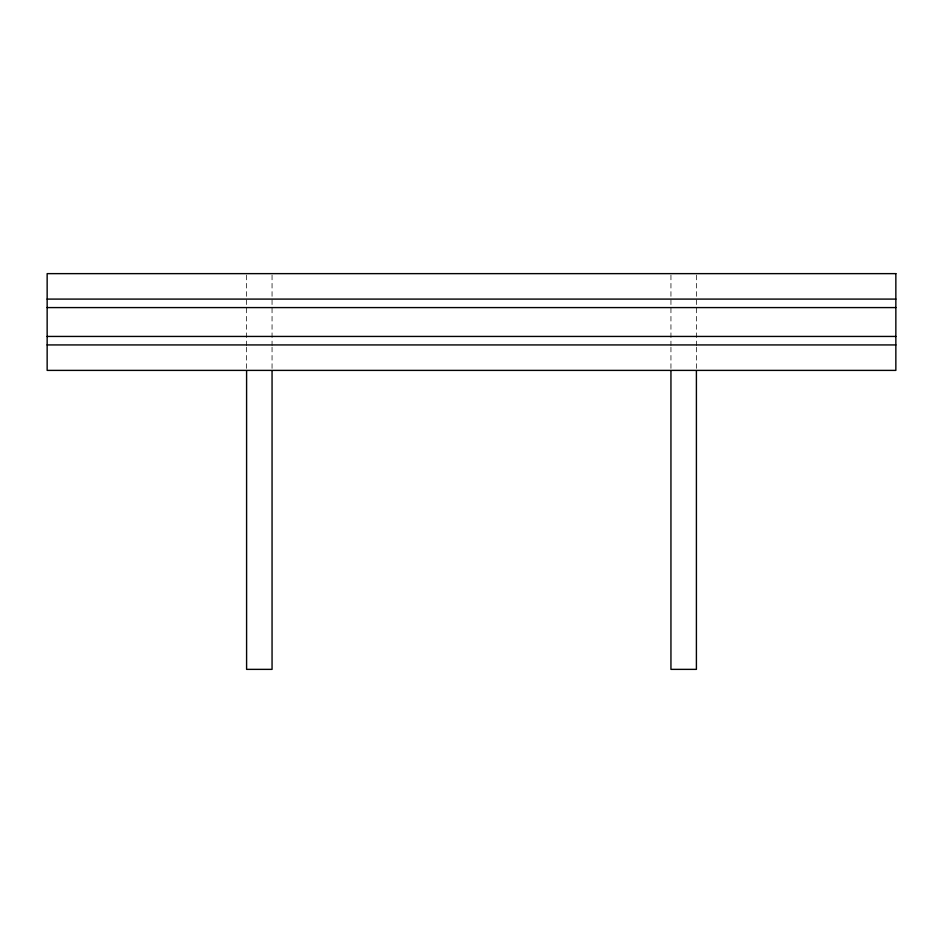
<?xml version="1.0" encoding="UTF-8"?>
<svg xmlns="http://www.w3.org/2000/svg" width="943" height="943" viewBox="0 0 943 943"><rect width="100%" height="100%" fill="white"/><g stroke="black" fill="none" stroke-linecap="round" stroke-linejoin="round"><path stroke-width="0.71" stroke-dasharray="4.71 3.54" d="M696.405 275.108L696.405 345.727M696.405 347.189L696.405 369.255M670.945 275.108L670.945 345.727M670.945 347.189L670.945 369.255M272.055 275.108L272.055 345.727M272.055 347.189L272.055 369.255M246.594 275.108L246.594 345.727M246.594 347.189L246.594 369.255"/><path stroke-width="1.41" d="M47.15 299.096L895.85 299.096M47.15 307.583L895.85 307.583M47.15 336.439L895.85 336.439M47.15 344.926L895.85 344.926M696.405 370.729L696.405 669.365L670.945 669.365L670.945 370.729M272.055 370.729L272.055 669.365L246.594 669.365L246.594 370.729M895.85 273.635L47.15 273.635L47.15 370.387L895.85 370.387L895.85 273.635"/></g></svg>
